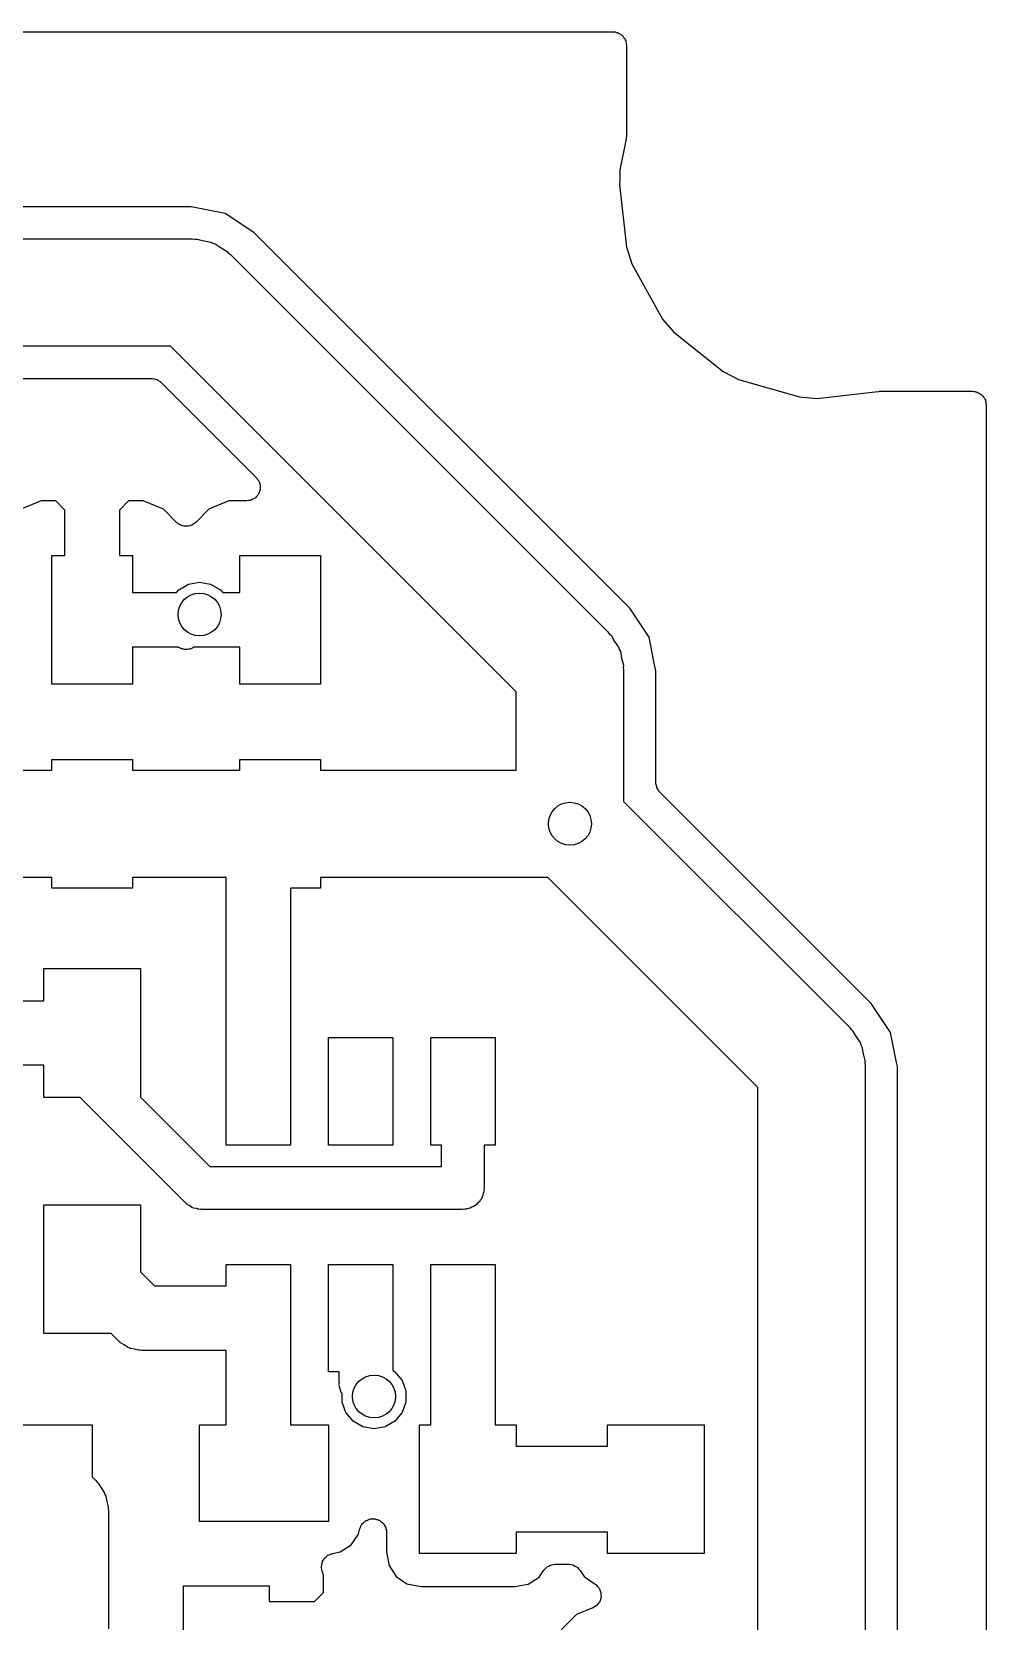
# Model space of a CAD drawing. Extents: x 110.2 to 158.8, y -100 to -70.3.
# Drawn here: x 149.94 to 158.83, y -85.13 to -70.32 of the extents above; entities that cross this region are included whole.
import ezdxf

# ---------------------------------------------------------------- set-up
doc = ezdxf.new("R2010")
doc.units = 0
doc.header["$MEASUREMENT"] = 0
doc.layers.add('BLACK', color=7, linetype='CONTINUOUS')

msp = doc.modelspace()

# ---------------------------------------------------------------- linework, layer by layer
at = {"layer": 'Black'}
for p, q in [((132.018, -70.3205), (155.35, -70.3205)), ((155.35, -70.3205), (155.361, -70.3224)), ((155.361, -70.3224), (155.372, -70.3224)), ((155.372, -70.3224), (155.382, -70.3262)), ((155.382, -70.3262), (155.393, -70.3281)), ((155.393, -70.3281), (155.403, -70.3337)), ((155.403, -70.3337), (155.413, -70.3375)), ((155.413, -70.3375), (155.422, -70.3446)), ((155.422, -70.3446), (155.431, -70.3502)), ((155.431, -70.3502), (155.438, -70.3587)), ((155.438, -70.3587), (155.447, -70.3658)), ((155.447, -70.3658), (155.453, -70.3755)), ((155.453, -70.3755), (155.46, -70.384)), ((155.46, -70.384), (155.463, -70.3944)), ((155.463, -70.3944), (155.469, -70.404)), ((155.469, -70.404), (155.471, -70.415)), ((155.471, -70.415), (155.475, -70.4254)), ((155.475, -70.4254), (155.475, -70.4365)), ((155.475, -70.4365), (155.477, -70.4475)), ((155.477, -70.4475), (155.477, -71.2933)), ((155.474, -71.318), (155.416, -71.6096)), ((155.475, -71.3055), (155.474, -71.318)), ((155.477, -71.2933), (155.475, -71.3055)), ((155.416, -71.6707), (155.415, -71.676)), ((155.415, -71.676), (155.416, -71.6812)), ((155.416, -71.6096), (155.416, -71.6707)), ((155.416, -71.6812), (155.411, -71.7422)), ((155.411, -71.7422), (155.478, -72.3279)), ((151.422, -71.95), (144.013, -71.95)), ((151.74, -72.0132), (151.422, -71.95)), ((151.979, -72.1726), (151.74, -72.0132)), ((144, -72.25), (151.435, -72.25)), ((151.435, -72.25), (151.457, -72.2538)), ((151.457, -72.2538), (151.479, -72.2519)), ((151.479, -72.2519), (151.542, -72.2688)), ((151.542, -72.2688), (151.606, -72.2802)), ((152.01, -72.1932), (151.979, -72.1726)), ((151.979, -72.1726), (151.979, -72.1726)), ((155.507, -75.6905), (152.01, -72.1932)), ((151.606, -72.2802), (151.625, -72.2912)), ((151.625, -72.2912), (151.646, -72.2968)), ((151.646, -72.2968), (151.7, -72.3343)), ((151.7, -72.3343), (151.756, -72.367)), ((151.756, -72.367), (151.771, -72.3838)), ((151.771, -72.3838), (151.789, -72.3964)), ((151.789, -72.3964), (155.304, -75.9114)), ((155.478, -72.3279), (155.48, -72.3341)), ((155.48, -72.3341), (155.48, -72.3341)), ((155.48, -72.3341), (155.527, -72.4813)), ((155.527, -72.4813), (155.812, -72.9969)), ((155.812, -72.9969), (155.917, -73.1199)), ((155.917, -73.1199), (156.378, -73.4868)), ((151.228, -73.25), (144.207, -73.25)), ((154.45, -76.4721), (151.228, -73.25)), ((147.729, -73.55), (151.051, -73.55)), ((151.051, -73.55), (151.057, -73.551)), ((151.057, -73.551), (151.062, -73.5505)), ((151.062, -73.5505), (151.078, -73.5548)), ((151.078, -73.5548), (151.094, -73.5577)), ((151.094, -73.5577), (151.099, -73.5605)), ((151.099, -73.5605), (151.105, -73.5619)), ((151.105, -73.5619), (151.118, -73.5714)), ((151.118, -73.5714), (151.133, -73.5797)), ((151.133, -73.5797), (151.136, -73.584)), ((151.136, -73.584), (151.141, -73.5872)), ((151.141, -73.5872), (152.029, -74.4752)), ((156.378, -73.4868), (156.384, -73.49)), ((156.384, -73.49), (156.384, -73.49)), ((156.384, -73.49), (156.384, -73.49)), ((156.384, -73.49), (156.521, -73.5606)), ((156.521, -73.5606), (157.088, -73.7231)), ((157.088, -73.7231), (157.248, -73.7364)), ((157.248, -73.7364), (157.82, -73.6713)), ((157.82, -73.6713), (157.827, -73.6717)), ((157.827, -73.6717), (157.834, -73.6705)), ((157.834, -73.6705), (158.7, -73.6705)), ((158.7, -73.6705), (158.711, -73.6724)), ((158.711, -73.6724), (158.722, -73.6724)), ((158.722, -73.6724), (158.732, -73.6762)), ((158.732, -73.6762), (158.743, -73.6781)), ((158.743, -73.6781), (158.753, -73.6837)), ((158.753, -73.6837), (158.763, -73.6875)), ((158.763, -73.6875), (158.772, -73.6946)), ((158.772, -73.6946), (158.781, -73.7002)), ((158.781, -73.7002), (158.788, -73.7087)), ((158.788, -73.7087), (158.797, -73.7158)), ((158.797, -73.7158), (158.803, -73.7255)), ((158.803, -73.7255), (158.81, -73.734)), ((158.81, -73.734), (158.813, -73.7444)), ((158.813, -73.7444), (158.819, -73.754)), ((158.819, -73.754), (158.821, -73.765)), ((158.821, -73.765), (158.825, -73.7754)), ((158.825, -73.7754), (158.825, -73.7865)), ((158.825, -73.7865), (158.827, -73.7975)), ((158.827, -73.7975), (158.827, -96.5435)), ((152.029, -74.4752), (152.038, -74.4888)), ((152.038, -74.4888), (152.049, -74.5015)), ((152.043, -74.6378), (152.031, -74.6496)), ((152.045, -74.6328), (152.043, -74.6378)), ((152.049, -74.6285), (152.045, -74.6328)), ((152.049, -74.5015), (152.051, -74.5067)), ((152.055, -74.6129), (152.049, -74.6285)), ((152.051, -74.5067), (152.054, -74.5113)), ((152.054, -74.5113), (152.058, -74.5274)), ((152.062, -74.5979), (152.055, -74.6129)), ((152.058, -74.5274), (152.064, -74.5429)), ((152.064, -74.5871), (152.062, -74.5923)), ((152.062, -74.5923), (152.062, -74.5979)), ((152.064, -74.5429), (152.064, -74.5485)), ((152.064, -74.5485), (152.066, -74.5539)), ((152.066, -74.5539), (152.064, -74.5705)), ((152.064, -74.5705), (152.064, -74.5871)), ((150.024, -74.692), (149.828, -74.773)), ((150.162, -74.692), (150.024, -74.692)), ((150.246, -74.7764), (150.162, -74.692)), ((150.246, -75.2), (150.246, -74.7764)), ((150.838, -74.692), (150.754, -74.7764)), ((150.754, -74.7764), (150.754, -75.2)), ((150.976, -74.692), (150.838, -74.692)), ((151.163, -74.7693), (150.976, -74.692)), ((151.285, -74.8918), (151.163, -74.7693)), ((151.587, -74.7693), (151.465, -74.8918)), ((151.774, -74.692), (151.587, -74.7693)), ((151.939, -74.692), (151.774, -74.692)), ((151.955, -74.6891), (151.939, -74.692)), ((151.972, -74.6877), (151.955, -74.6891)), ((151.977, -74.6853), (151.972, -74.6877)), ((151.982, -74.6843), (151.977, -74.6853)), ((151.997, -74.676), (151.982, -74.6843)), ((152.012, -74.669), (151.997, -74.676)), ((152.016, -74.6651), (152.012, -74.669)), ((152.021, -74.6623), (152.016, -74.6651)), ((152.031, -74.6496), (152.021, -74.6623)), ((151.294, -74.8981), (151.285, -74.8918)), ((151.302, -74.906), (151.294, -74.8981)), ((151.312, -74.9107), (151.302, -74.906)), ((151.321, -74.9171), (151.312, -74.9107)), ((151.332, -74.92), (151.321, -74.9171)), ((151.342, -74.9246), (151.332, -74.92)), ((151.353, -74.9256), (151.342, -74.9246)), ((151.364, -74.9285), (151.353, -74.9256)), ((151.375, -74.9275), (151.364, -74.9285)), ((151.386, -74.9285), (151.375, -74.9275)), ((151.397, -74.9256), (151.386, -74.9285)), ((151.408, -74.9246), (151.397, -74.9256)), ((151.418, -74.92), (151.408, -74.9246)), ((151.429, -74.9171), (151.418, -74.92)), ((151.438, -74.9107), (151.429, -74.9171)), ((151.448, -74.906), (151.438, -74.9107)), ((151.456, -74.8982), (151.448, -74.906)), ((151.465, -74.8918), (151.456, -74.8982)), ((150.125, -76.4), (150.125, -75.2)), ((150.125, -75.2), (150.246, -75.2)), ((150.754, -75.2), (150.875, -75.2)), ((150.875, -75.2), (150.875, -75.546)), ((151.875, -75.546), (151.875, -75.2)), ((151.875, -75.2), (152.625, -75.2)), ((152.625, -75.2), (152.625, -76.4)), ((151.284, -75.546), (151.306, -75.5193)), ((151.306, -75.5193), (151.397, -75.467)), ((151.397, -75.467), (151.5, -75.4489)), ((151.5, -75.4489), (151.603, -75.467)), ((151.603, -75.467), (151.694, -75.5193)), ((151.694, -75.5193), (151.716, -75.546)), ((150.875, -75.546), (151.284, -75.546)), ((151.716, -75.546), (151.875, -75.546)), ((155.687, -75.9598), (155.507, -75.6905)), ((155.304, -75.9114), (155.316, -75.9295)), ((155.316, -75.9295), (155.333, -75.9436)), ((155.333, -75.9436), (155.366, -76.0002)), ((155.729, -76.1737), (155.687, -75.9598)), ((151.301, -76.054), (150.875, -76.054)), ((150.875, -76.054), (150.875, -76.4)), ((151.302, -76.0548), (151.301, -76.054)), ((151.312, -76.0595), (151.302, -76.0548)), ((151.321, -76.0659), (151.312, -76.0595)), ((151.332, -76.0687), (151.321, -76.0659)), ((151.342, -76.0734), (151.332, -76.0687)), ((151.353, -76.0744), (151.342, -76.0734)), ((151.364, -76.0773), (151.353, -76.0744)), ((151.375, -76.0763), (151.364, -76.0773)), ((151.386, -76.0773), (151.375, -76.0763)), ((151.397, -76.0744), (151.386, -76.0773)), ((151.408, -76.0734), (151.397, -76.0744)), ((151.418, -76.0687), (151.408, -76.0734)), ((151.429, -76.0659), (151.418, -76.0687)), ((151.438, -76.0595), (151.429, -76.0659)), ((151.448, -76.0548), (151.438, -76.0595)), ((151.449, -76.054), (151.448, -76.0548)), ((151.875, -76.054), (151.449, -76.054)), ((151.875, -76.4), (151.875, -76.054)), ((155.366, -76.0002), (155.403, -76.0537)), ((155.403, -76.0537), (155.409, -76.0749)), ((155.409, -76.0749), (155.42, -76.094)), ((155.42, -76.094), (155.431, -76.1583)), ((155.431, -76.1583), (155.448, -76.2214)), ((155.448, -76.2214), (155.446, -76.2433)), ((155.446, -76.2433), (155.45, -76.265)), ((155.45, -76.265), (155.45, -77.4929)), ((155.75, -76.2775), (155.729, -76.1737)), ((150.875, -76.4), (150.125, -76.4)), ((152.625, -76.4), (151.875, -76.4)), ((155.75, -77.316), (155.75, -76.2775)), ((154.45, -77.2), (154.45, -76.4721)), ((150.125, -77.2), (150.125, -77.1)), ((150.125, -77.1), (150.875, -77.1)), ((150.875, -77.1), (150.875, -77.2)), ((151.875, -77.2), (151.875, -77.1)), ((151.875, -77.1), (152.625, -77.1)), ((152.625, -77.1), (152.625, -77.2)), ((149.251, -77.2), (150.125, -77.2)), ((150.875, -77.2), (151.875, -77.2)), ((152.625, -77.2), (154.45, -77.2)), ((155.751, -77.3215), (155.75, -77.316)), ((155.75, -77.3271), (155.751, -77.3215)), ((155.755, -77.3431), (155.75, -77.3271)), ((155.758, -77.3595), (155.755, -77.3431)), ((155.76, -77.3643), (155.758, -77.3595)), ((155.762, -77.3697), (155.76, -77.3643)), ((155.771, -77.3833), (155.762, -77.3697)), ((155.78, -77.3977), (155.771, -77.3833)), ((155.784, -77.4012), (155.78, -77.3977)), ((155.787, -77.4058), (155.784, -77.4012)), ((157.757, -79.3755), (155.787, -77.4058)), ((155.45, -77.4929), (157.554, -79.5964)), ((150.125, -78.2), (149.652, -78.2)), ((150.125, -78.3), (150.125, -78.2)), ((150.875, -78.3), (150.125, -78.3)), ((151.748, -78.2), (150.875, -78.2)), ((150.875, -78.2), (150.875, -78.3)), ((151.748, -80.1934), (151.748, -78.2)), ((152.625, -78.3), (152.347, -78.3)), ((152.347, -78.3), (152.347, -80.1934)), ((154.743, -78.2), (152.625, -78.2)), ((152.625, -78.2), (152.625, -78.3)), ((156.7, -80.1571), (154.743, -78.2)), ((150.05, -79.35), (150.05, -79.05)), ((150.05, -79.05), (150.95, -79.05)), ((150.95, -79.05), (150.95, -80.2472)), ((149.2, -79.35), (150.05, -79.35)), ((157.937, -79.6448), (157.757, -79.3755)), ((157.554, -79.5964), (157.566, -79.6145)), ((157.566, -79.6145), (157.583, -79.6286)), ((157.583, -79.6286), (157.616, -79.6852)), ((157.993, -79.926), (157.937, -79.6448)), ((152.7, -80.6937), (152.7, -79.693)), ((152.7, -79.693), (153.3, -79.693)), ((153.3, -79.693), (153.3, -80.6937)), ((153.653, -80.6937), (153.653, -79.693)), ((153.653, -79.693), (154.252, -79.693)), ((154.252, -79.693), (154.252, -80.6937)), ((157.616, -79.6852), (157.653, -79.7387)), ((157.653, -79.7387), (157.659, -79.7599)), ((157.659, -79.7599), (157.67, -79.779)), ((157.67, -79.779), (157.681, -79.8433)), ((150.05, -79.95), (149.2, -79.95)), ((150.05, -80.25), (150.05, -79.95)), ((157.681, -79.8433), (157.698, -79.9064)), ((157.698, -79.9064), (157.696, -79.9283)), ((157.696, -79.9283), (157.7, -79.95)), ((157.7, -79.95), (157.7, -87.625)), ((158, -79.9625), (157.993, -79.926)), ((158, -87.3446), (158, -79.9625)), ((150.387, -80.25), (150.05, -80.25)), ((151.372, -81.2352), (150.387, -80.25)), ((150.95, -80.2472), (151.597, -80.8937)), ((151.748, -80.1949), (151.748, -80.1934)), ((151.748, -80.6937), (151.748, -80.1949)), ((152.347, -80.1934), (152.347, -80.1949)), ((152.347, -80.1949), (152.347, -80.6937)), ((156.7, -87.625), (156.7, -80.1571)), ((152.347, -80.6937), (151.748, -80.6937)), ((153.3, -80.6937), (152.7, -80.6937)), ((153.752, -80.6937), (153.653, -80.6937)), ((153.752, -80.8937), (153.752, -80.6937)), ((154.252, -80.6937), (154.152, -80.6937)), ((154.152, -80.6937), (154.152, -81.0937)), ((151.597, -80.8937), (153.752, -80.8937)), ((154.143, -81.1449), (154.14, -81.1621)), ((154.149, -81.1285), (154.143, -81.1449)), ((154.152, -81.0937), (154.149, -81.111)), ((154.149, -81.111), (154.149, -81.1285)), ((150.05, -82.45), (150.05, -81.25)), ((150.05, -81.25), (150.95, -81.25)), ((150.95, -81.25), (150.95, -81.8757)), ((151.38, -81.2402), (151.372, -81.2352)), ((151.385, -81.2469), (151.38, -81.2402)), ((151.408, -81.26), (151.385, -81.2469)), ((151.429, -81.275), (151.408, -81.26)), ((151.438, -81.2773), (151.429, -81.275)), ((151.445, -81.2817), (151.438, -81.2773)), ((151.471, -81.2862), (151.445, -81.2817)), ((151.496, -81.293), (151.471, -81.2862)), ((151.505, -81.2922), (151.496, -81.293)), ((151.514, -81.2937), (151.505, -81.2922)), ((153.952, -81.2937), (151.514, -81.2937)), ((153.97, -81.2907), (153.952, -81.2937)), ((153.987, -81.2907), (153.97, -81.2907)), ((154.004, -81.2847), (153.987, -81.2907)), ((154.021, -81.2817), (154.004, -81.2847)), ((154.036, -81.2729), (154.021, -81.2817)), ((154.052, -81.2669), (154.036, -81.2729)), ((154.066, -81.2557), (154.052, -81.2669)), ((154.081, -81.2469), (154.066, -81.2557)), ((154.092, -81.2335), (154.081, -81.2469)), ((154.106, -81.2223), (154.092, -81.2335)), ((154.114, -81.2071), (154.106, -81.2223)), ((154.126, -81.1937), (154.114, -81.2071)), ((154.132, -81.1773), (154.126, -81.1937)), ((154.14, -81.1621), (154.132, -81.1773)), ((150.95, -81.8757), (151.081, -82.0066)), ((151.748, -82.0066), (151.748, -81.8063)), ((151.748, -81.8063), (152.347, -81.8063)), ((152.347, -81.8063), (152.347, -82.3051)), ((152.7, -82.807), (152.7, -81.8063)), ((152.7, -81.8063), (153.3, -81.8063)), ((153.3, -81.8063), (153.3, -82.795)), ((153.653, -82.3051), (153.653, -81.8063)), ((153.653, -81.8063), (154.252, -81.8063)), ((154.252, -81.8063), (154.252, -82.3051)), ((151.081, -82.0066), (151.748, -82.0066)), ((152.347, -82.3051), (152.347, -82.3066)), ((152.347, -82.3066), (152.347, -83.3)), ((153.653, -82.3066), (153.653, -82.3051)), ((153.653, -83.3), (153.653, -82.3066)), ((154.252, -82.3051), (154.252, -82.3066)), ((154.252, -82.3066), (154.252, -83.3)), ((150.676, -82.45), (150.05, -82.45)), ((150.745, -82.5188), (150.676, -82.45)), ((150.755, -82.5263), (150.745, -82.5188)), ((150.764, -82.5365), (150.755, -82.5263)), ((150.798, -82.556), (150.764, -82.5365)), ((150.83, -82.5785), (150.798, -82.556)), ((150.843, -82.5819), (150.83, -82.5785)), ((150.854, -82.5885), (150.843, -82.5819)), ((150.893, -82.5954), (150.854, -82.5885)), ((150.93, -82.6055), (150.893, -82.5954)), ((150.944, -82.6043), (150.93, -82.6055)), ((150.957, -82.6066), (150.944, -82.6043)), ((151.748, -82.6066), (150.957, -82.6066)), ((151.748, -83.3), (151.748, -82.6066)), ((152.8, -82.807), (152.7, -82.807)), ((152.8, -82.9116), (152.8, -82.807)), ((152.802, -82.9203), (152.8, -82.9116)), ((152.801, -82.929), (152.802, -82.9203)), ((152.808, -82.9543), (152.801, -82.929)), ((153.3, -82.795), (153.319, -82.8059)), ((153.319, -82.8059), (153.386, -82.886)), ((153.386, -82.886), (153.422, -82.9843)), ((152.812, -82.98), (152.808, -82.9543)), ((152.816, -82.9876), (152.812, -82.98)), ((152.819, -82.9961), (152.816, -82.9876)), ((152.828, -83.01), (152.819, -82.9961)), ((152.828, -83.0889), (152.828, -83.01)), ((153.422, -82.9843), (153.422, -83.0889)), ((152.864, -83.1872), (152.828, -83.0889)), ((152.931, -83.2673), (152.864, -83.1872)), ((153.386, -83.1872), (153.319, -83.2673)), ((153.422, -83.0889), (153.386, -83.1872)), ((149.3, -83.3), (150.5, -83.3)), ((150.5, -83.3), (150.5, -83.7843)), ((151.5, -84.2), (151.5, -83.3)), ((151.5, -83.3), (151.748, -83.3)), ((152.347, -83.3), (152.7, -83.3)), ((152.7, -83.3), (152.7, -84.2)), ((153.022, -83.3196), (152.931, -83.2673)), ((153.125, -83.3378), (153.022, -83.3196)), ((153.228, -83.3196), (153.125, -83.3378)), ((153.319, -83.2673), (153.228, -83.3196)), ((153.55, -84.5), (153.55, -83.3)), ((153.55, -83.3), (153.653, -83.3)), ((154.252, -83.3), (154.45, -83.3)), ((154.45, -83.3), (154.45, -83.5)), ((155.3, -83.5), (155.3, -83.3)), ((155.3, -83.3), (156.2, -83.3)), ((156.2, -83.3), (156.2, -84.5)), ((154.45, -83.5), (155.3, -83.5)), ((150.5, -83.7843), (150.534, -83.8179)), ((150.534, -83.8179), (150.544, -83.8323)), ((150.544, -83.8323), (150.557, -83.8436)), ((150.557, -83.8436), (150.583, -83.8888)), ((150.583, -83.8888), (150.613, -83.9317)), ((150.613, -83.9317), (150.618, -83.9487)), ((150.618, -83.9487), (150.627, -83.9639)), ((150.627, -83.9639), (150.636, -84.0154)), ((150.636, -84.0154), (150.649, -84.0658)), ((150.649, -84.0658), (150.648, -84.0834)), ((150.648, -84.0834), (150.651, -84.1007)), ((150.651, -84.1007), (150.651, -85.2)), ((152.7, -84.2), (151.5, -84.2)), ((152.99, -84.2772), (152.994, -84.2683)), ((152.994, -84.2683), (152.995, -84.2589)), ((152.995, -84.2589), (153.002, -84.2479)), ((153.002, -84.2479), (153.006, -84.2361)), ((153.006, -84.2361), (153.013, -84.229)), ((153.013, -84.229), (153.017, -84.2207)), ((153.017, -84.2207), (153.027, -84.2126)), ((153.027, -84.2126), (153.035, -84.203)), ((153.035, -84.203), (153.044, -84.1985)), ((153.044, -84.1985), (153.051, -84.1924)), ((153.051, -84.1924), (153.063, -84.188)), ((153.063, -84.188), (153.074, -84.182)), ((153.074, -84.182), (153.084, -84.1806)), ((153.084, -84.1806), (153.093, -84.1773)), ((153.093, -84.1773), (153.105, -84.1773)), ((153.105, -84.1773), (153.118, -84.1754)), ((153.118, -84.1754), (153.127, -84.1773)), ((153.127, -84.1773), (153.137, -84.1773)), ((153.137, -84.1773), (153.149, -84.1816)), ((153.149, -84.1816), (153.161, -84.1842)), ((153.161, -84.1842), (153.169, -84.1891)), ((153.169, -84.1891), (153.178, -84.1924)), ((153.178, -84.1924), (153.188, -84.2005)), ((153.188, -84.2005), (153.199, -84.2072)), ((153.199, -84.2072), (153.205, -84.2146)), ((153.205, -84.2146), (153.212, -84.2207)), ((153.212, -84.2207), (153.218, -84.2317)), ((153.218, -84.2317), (153.226, -84.2417)), ((153.226, -84.2417), (153.229, -84.2507)), ((153.229, -84.2507), (153.234, -84.2589)), ((153.234, -84.2589), (153.236, -84.2714)), ((152.913, -84.4192), (152.982, -84.319)), ((152.982, -84.319), (152.99, -84.2772)), ((153.236, -84.2714), (153.24, -84.2835)), ((153.24, -84.2835), (153.24, -84.293)), ((153.24, -84.293), (153.242, -84.3024)), ((153.242, -84.3024), (153.242, -84.4882)), ((155.3, -84.3), (154.45, -84.3)), ((154.45, -84.3), (154.45, -84.5)), ((155.3, -84.5), (155.3, -84.3)), ((152.642, -84.5817), (152.652, -84.5642)), ((152.652, -84.5642), (152.661, -84.5464)), ((152.661, -84.5464), (152.663, -84.545)), ((152.663, -84.545), (152.664, -84.5432)), ((152.664, -84.5432), (152.679, -84.5301)), ((152.679, -84.5301), (152.694, -84.5166)), ((152.694, -84.5166), (152.696, -84.5158)), ((152.696, -84.5158), (152.697, -84.5145)), ((152.697, -84.5145), (152.716, -84.5074)), ((152.716, -84.5074), (152.734, -84.4997)), ((152.734, -84.4997), (152.736, -84.4996)), ((152.736, -84.4996), (152.738, -84.4989)), ((152.738, -84.4989), (152.81, -84.4854)), ((152.81, -84.4854), (152.913, -84.4192)), ((153.242, -84.4882), (153.265, -84.6104)), ((154.45, -84.5), (153.55, -84.5)), ((156.2, -84.5), (155.3, -84.5)), ((152.635, -84.6252), (152.638, -84.6054)), ((152.635, -84.6272), (152.635, -84.6252)), ((152.635, -84.6293), (152.635, -84.6272)), ((152.639, -84.6488), (152.635, -84.6293)), ((152.638, -84.6054), (152.641, -84.5855)), ((152.643, -84.6685), (152.639, -84.6488)), ((152.641, -84.5855), (152.642, -84.5837)), ((152.642, -84.5837), (152.642, -84.5817)), ((152.644, -84.6703), (152.643, -84.6685)), ((152.645, -84.6723), (152.644, -84.6703)), ((152.656, -84.7002), (152.645, -84.6723)), ((152.656, -84.8616), (152.656, -84.7002)), ((153.265, -84.6104), (153.331, -84.7132)), ((154.663, -84.7192), (154.707, -84.6554)), ((154.707, -84.6554), (154.719, -84.643)), ((154.719, -84.643), (154.73, -84.6297)), ((154.73, -84.6297), (154.734, -84.6273)), ((154.734, -84.6273), (154.738, -84.6238)), ((154.738, -84.6238), (154.753, -84.6163)), ((154.753, -84.6163), (154.768, -84.6077)), ((154.768, -84.6077), (154.773, -84.6068)), ((154.773, -84.6068), (154.777, -84.6047)), ((154.777, -84.6047), (154.795, -84.603)), ((154.795, -84.603), (154.812, -84.6)), ((154.812, -84.6), (154.939, -84.6)), ((154.939, -84.6), (154.957, -84.6033)), ((154.957, -84.6033), (154.976, -84.6057)), ((154.976, -84.6057), (154.979, -84.6071)), ((154.979, -84.6071), (154.982, -84.6077)), ((154.982, -84.6077), (154.999, -84.6172)), ((154.999, -84.6172), (155.016, -84.6259)), ((155.016, -84.6259), (155.018, -84.6282)), ((155.018, -84.6282), (155.02, -84.6297)), ((155.02, -84.6297), (155.033, -84.6443)), ((155.033, -84.6443), (155.045, -84.6583)), ((155.045, -84.6583), (155.081, -84.7132)), ((151.351, -85.5988), (151.351, -84.8012)), ((151.351, -84.8012), (152.148, -84.8012)), ((152.148, -84.8012), (152.148, -84.946)), ((153.331, -84.7132), (153.431, -84.7817)), ((153.431, -84.7817), (153.563, -84.8084)), ((153.563, -84.8084), (154.438, -84.8084)), ((154.438, -84.8084), (154.56, -84.7854)), ((154.56, -84.7854), (154.663, -84.7192)), ((155.081, -84.7132), (155.186, -84.7849)), ((155.186, -84.7849), (155.188, -84.7873)), ((155.188, -84.7873), (155.191, -84.789)), ((155.191, -84.789), (155.204, -84.8027)), ((155.204, -84.8027), (155.217, -84.8157)), ((155.217, -84.8157), (155.219, -84.8189)), ((155.219, -84.8189), (155.221, -84.8215)), ((155.221, -84.8215), (155.228, -84.8387)), ((155.228, -84.8387), (155.236, -84.8554)), ((155.236, -84.8554), (155.237, -84.859)), ((155.237, -84.859), (155.238, -84.8622)), ((152.148, -84.946), (152.572, -84.946)), ((152.572, -84.946), (152.656, -84.8616)), ((155.163, -85.0071), (155.012, -85.0693)), ((155.166, -85.0052), (155.163, -85.0071)), ((155.169, -85.0042), (155.166, -85.0052)), ((155.184, -84.9933), (155.169, -85.0042)), ((155.2, -84.9834), (155.184, -84.9933)), ((155.202, -84.9805), (155.2, -84.9834)), ((155.205, -84.9785), (155.202, -84.9805)), ((155.215, -84.9631), (155.205, -84.9785)), ((155.227, -84.9484), (155.215, -84.9631)), ((155.228, -84.945), (155.227, -84.9484)), ((155.23, -84.9421), (155.228, -84.945)), ((155.234, -84.924), (155.23, -84.9421)), ((155.24, -84.9063), (155.234, -84.924)), ((155.238, -84.8622), (155.239, -84.8808)), ((155.239, -84.8808), (155.241, -84.8993)), ((155.241, -84.8993), (155.24, -84.9028)), ((155.24, -84.9028), (155.24, -84.9063)), ((155.012, -85.0693), (154.869, -85.2122))]:
    msp.add_line(p, q, dxfattribs=at)
for centre in [(151.5, -75.75), (154.95, -77.7), (153.125, -83.0366)]:
    msp.add_circle(centre, 0.2, dxfattribs=at)

doc.saveas('drawing.dxf')
